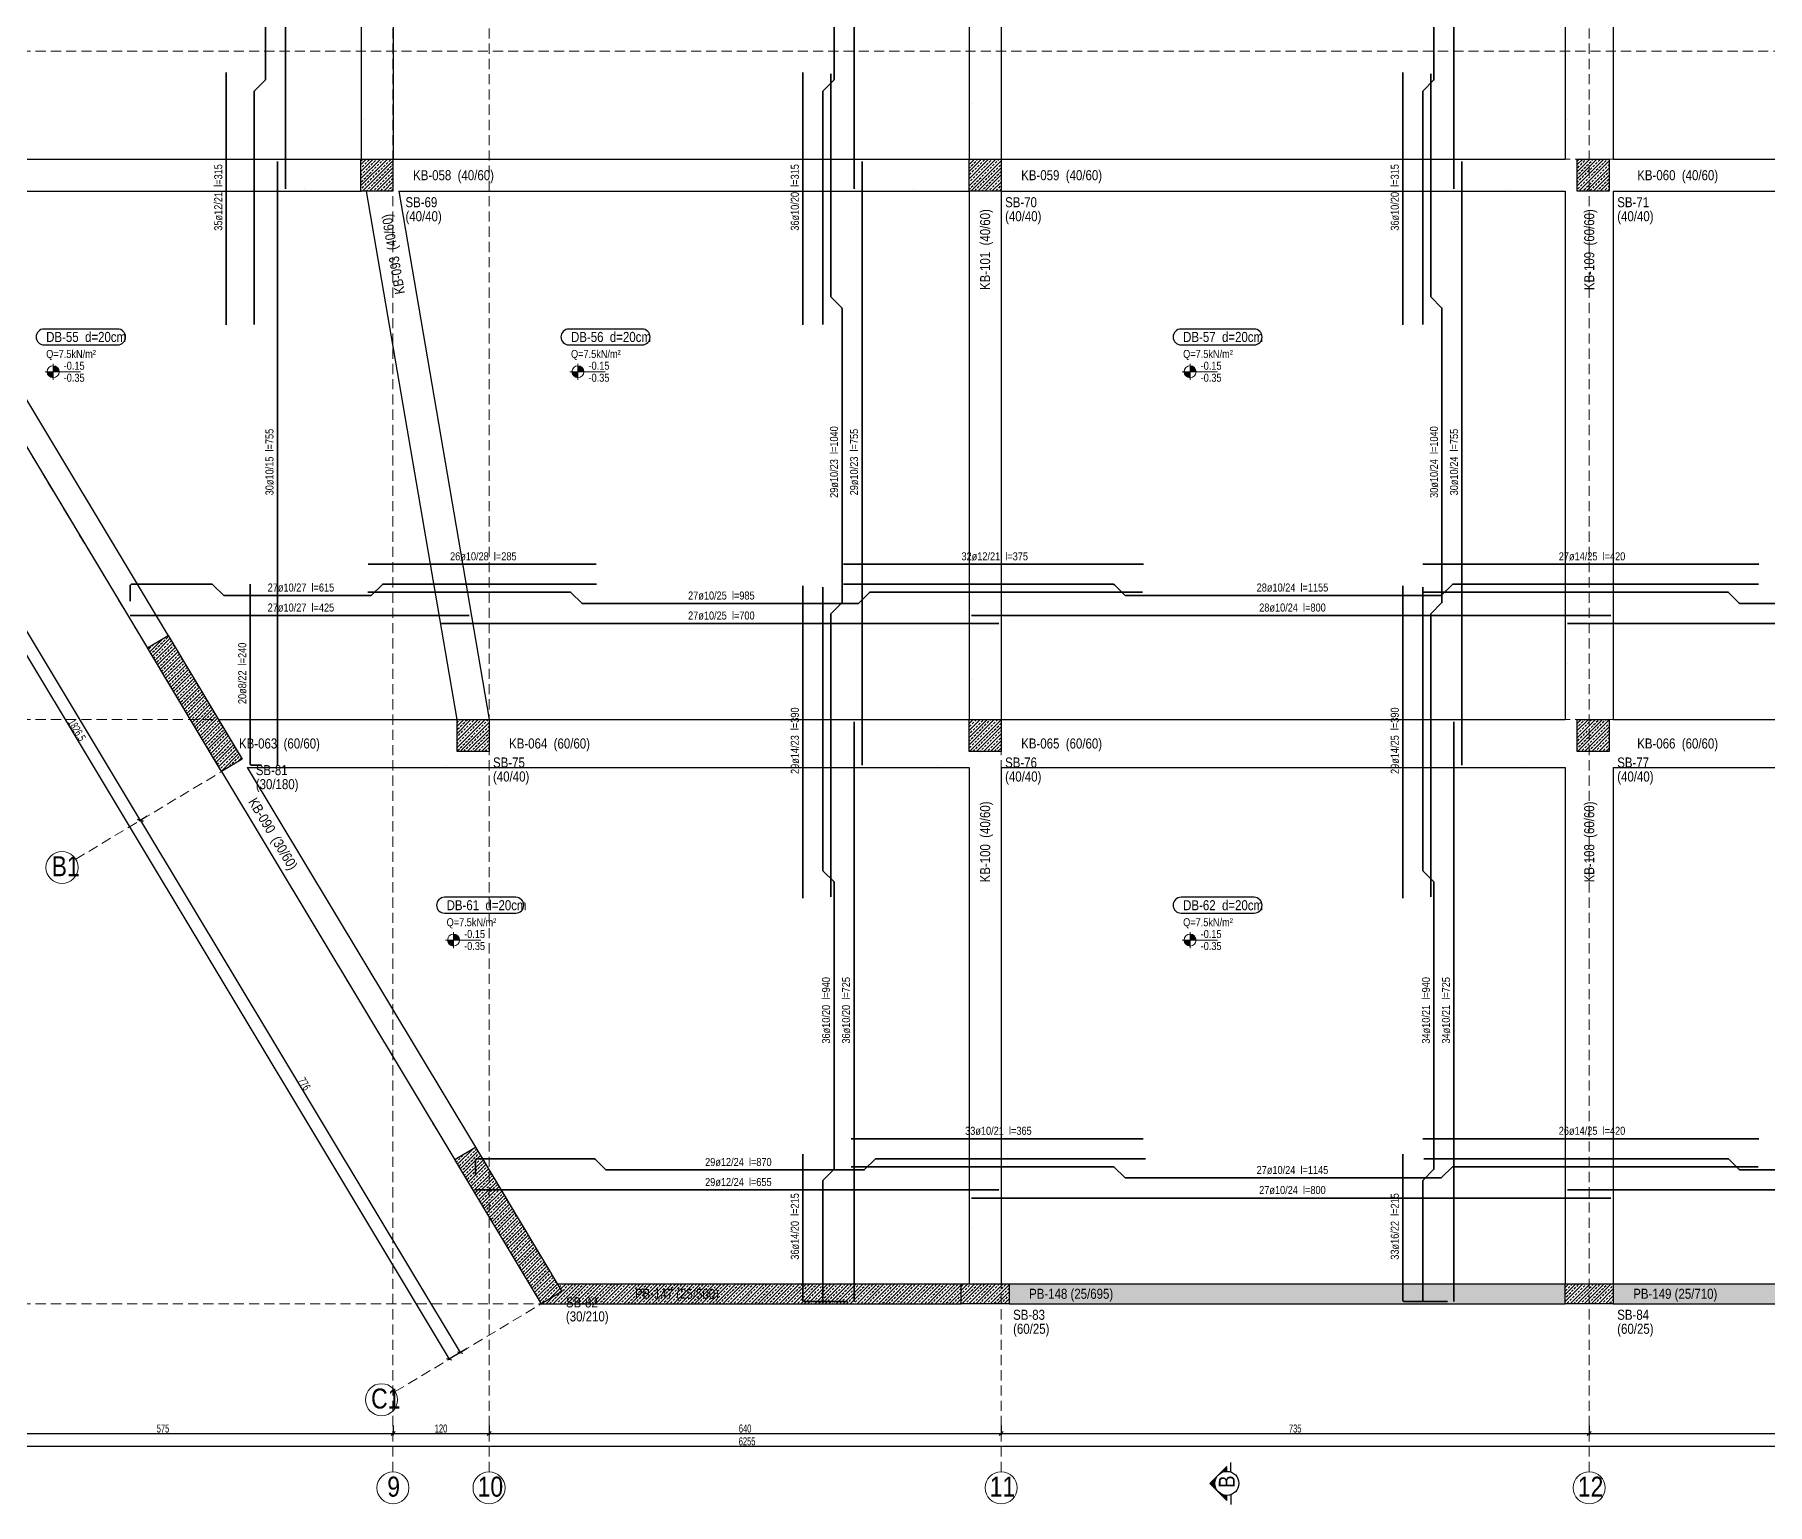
# Model space of a CAD drawing. Header units: millimetres. Extents: x 2275 to 9269, y 491 to 7321.
# Drawn here: x 4992 to 7158, y 491 to 2327 of the extents above; entities that cross this region are included whole.
import ezdxf
from ezdxf.enums import TextEntityAlignment as Align

# ---------------------------------------------------------------- set-up
doc = ezdxf.new("R2010")
doc.units = ezdxf.units.MM
doc.linetypes.add('DASHED', pattern=[19.05, 12.7, -6.35])
for name, color, linetype, lineweight in [('AKS BALONU (BEYKENT)', 7, 'Continuous', 20), ('AKS CIZGISI (BEYKENT)', 252, 'DASHED', 20), ('AKS NO (BEYKENT)', 3, 'Continuous', 20), ('AKS OLCU (BEYKENT)', 200, 'Continuous', 20), ('DONATI (BEYKENT)', 4, 'Continuous', 35), ('DONATI YAZISI (BEYKENT)', 3, 'Continuous', 20), ('DOSEME ISMI (BEYKENT)', 9, 'Continuous', 20), ('DOSEME PAFTA (BEYKENT)', 3, 'Continuous', 20), ('KESIT (BEYKENT)', 151, 'Continuous', 25), ('KESIT ISMI (BEYKENT)', 6, 'Continuous', 20), ('KIRIS (BEYKENT)', 2, 'Continuous', 30), ('KIRIS ISMI (BEYKENT)', 40, 'Continuous', 20), ('KOLON (BEYKENT)', 3, 'Continuous', 30), ('KOLON ISMI (BEYKENT)', 91, 'Continuous', 20), ('KOT CIZGI (BEYKENT)', 120, 'Continuous', 20), ('KOT YAZI (BEYKENT)', 7, 'Continuous', 20), ('LGP_SLAB', 6, 'Continuous', 30), ('PERDE (BEYKENT)', 6, 'Continuous', 30), ('PERDE ISMI (BEYKENT)', 240, 'Continuous', 20), ('TARAMA (BEYKENT)', 252, 'Continuous', 25), ('YAZI (BEYKENT)', 140, 'Continuous', 20)]:
    doc.layers.add(name, color=color, linetype=linetype, lineweight=lineweight)
doc.styles.add('DONATI YAZISI (BEYKENT)', font='')
doc.styles.add('DSMOLC-50', font='bahnschrift light condensed', dxfattribs={"width": 0.75, "height": 10})
doc.styles.add('KLNOLC-50', font='bahnschrift light condensed', dxfattribs={"width": 0.75, "height": 10})
doc.styles.add('KOT (BEYKENT)', font='')
doc.styles.add('stastyle', font='RomanSTA.ttf')
doc.styles.add('YAZI (BEYKENT)', font='')
doc.styles.get('DONATI YAZISI (BEYKENT)').set_extended_font_data('Bahnschrift Light Condensed')
doc.styles.get('KOT (BEYKENT)').set_extended_font_data('Bahnschrift Light Condensed')
doc.styles.get('YAZI (BEYKENT)').set_extended_font_data('Bahnschrift Light Condensed')
doc.dimstyles.new('DSMOLC-50', dxfattribs={"dimtxt": 10, "dimasz": 5, "dimexe": 2, "dimexo": 2, "dimgap": 1, "dimtad": 1, "dimdec": 1, "dimrnd": 0.5, "dimzin": 12, "dimdsep": 46, "dimtxsty": 'DSMOLC-50', "dimblk": 'OBLIQUE', "dimblk1": 'OBLIQUE', "dimblk2": 'OBLIQUE', "dimcen": 0, "dimclrt": 7, "dimadec": 0, "dimazin": 0, "dimtfac": 1, "dimtdec": 4, "dimtix": 1, "dimtmove": 2, "dimatfit": 3, "dimfxl": 1, "dimtzin": 0, "dimarcsym": 0})
doc.dimstyles.new('KLNOLC-50', dxfattribs={"dimtxt": 10, "dimasz": 5, "dimexe": 2, "dimexo": 2, "dimgap": 1, "dimtad": 1, "dimdec": 1, "dimrnd": 0.5, "dimzin": 12, "dimdsep": 46, "dimtxsty": 'KLNOLC-50', "dimblk": 'OBLIQUE', "dimblk1": 'OBLIQUE', "dimblk2": 'OBLIQUE', "dimcen": 0, "dimclrt": 7, "dimadec": 0, "dimazin": 0, "dimtfac": 1, "dimtdec": 4, "dimtix": 1, "dimtmove": 2, "dimatfit": 3, "dimfxl": 1, "dimtzin": 0, "dimarcsym": 0})
pattern_1 = [(45, (979.0016, 2596.1246), (-4.490128, 4.490128), []), (45, (983.492, 2596.1246), (-4.490128, 4.490128), [3.175, -1.5875])]
pattern_2 = [(45, (979.0016, 2596.1246), (-4.4194174, 4.4194174), []), (45, (983.421, 2596.1246), (-4.4194174, 4.4194174), [3.125, -1.5625])]

# ---------------------------------------------------------------- blocks, each defined once
blk = doc.blocks.new('_Oblique')
at = {"color": 0, "linetype": 'ByBlock', "lineweight": -2}
blk.add_line((-0.5, -0.5), (0.5, 0.5), dxfattribs=at)
blk = doc.blocks.new('*D152')
at = {"layer": 'AKS OLCU (BEYKENT)', "color": 0, "lineweight": -2, "transparency": 16777216}
for p, q in [((4865.3, 589.4), (4865.3, 577.4)), ((5440.3, 589.4), (5440.3, 577.4)), ((4865.3, 579.4), (5440.3, 579.4))]:
    blk.add_line(p, q, dxfattribs=at)
at = {"layer": 'DEFPOINTS', "color": 0, "transparency": 16777216}
for p in [(4865.3, 591.4), (5440.3, 591.4), (5440.3, 579.4)]:
    blk.add_point(p, dxfattribs=at)
at = {"layer": 'AKS OLCU (BEYKENT)', "color": 0, "lineweight": -2, "transparency": 16777216, "xscale": 5, "yscale": 5, "zscale": 5, "rotation": 180}
blk.add_blockref('_Oblique', (4865.3, 579.4), dxfattribs=at)
at = {"layer": 'AKS OLCU (BEYKENT)', "color": 0, "lineweight": -2, "transparency": 16777216, "xscale": 5, "yscale": 5, "zscale": 5}
blk.add_blockref('_Oblique', (5440.3, 579.4), dxfattribs=at)
at = {"layer": 'AKS OLCU (BEYKENT)', "color": 7, "transparency": 16777216, "insert": (5152.8, 585.5), "char_height": 10, "attachment_point": 5, "style": 'DSMOLC-50'}
blk.add_mtext('575', dxfattribs=at)
blk = doc.blocks.new('*D153')
at = {"layer": 'AKS OLCU (BEYKENT)', "color": 0, "lineweight": -2, "transparency": 16777216}
for p, q in [((5440.3, 589.4), (5440.3, 577.4)), ((5560.3, 589.4), (5560.3, 577.4)), ((5440.3, 579.4), (5560.3, 579.4))]:
    blk.add_line(p, q, dxfattribs=at)
at = {"layer": 'DEFPOINTS', "color": 0, "transparency": 16777216}
for p in [(5440.3, 591.4), (5560.3, 591.4), (5560.3, 579.4)]:
    blk.add_point(p, dxfattribs=at)
at = {"layer": 'AKS OLCU (BEYKENT)', "color": 0, "lineweight": -2, "transparency": 16777216, "xscale": 5, "yscale": 5, "zscale": 5, "rotation": 180}
blk.add_blockref('_Oblique', (5440.3, 579.4), dxfattribs=at)
at = {"layer": 'AKS OLCU (BEYKENT)', "color": 0, "lineweight": -2, "transparency": 16777216, "xscale": 5, "yscale": 5, "zscale": 5}
blk.add_blockref('_Oblique', (5560.3, 579.4), dxfattribs=at)
at = {"layer": 'AKS OLCU (BEYKENT)', "color": 7, "transparency": 16777216, "insert": (5500.3, 585.5), "char_height": 10, "attachment_point": 5, "style": 'DSMOLC-50'}
blk.add_mtext('120', dxfattribs=at)
blk = doc.blocks.new('*D154')
at = {"layer": 'AKS OLCU (BEYKENT)', "color": 0, "lineweight": -2, "transparency": 16777216}
for p, q in [((5560.3, 589.4), (5560.3, 577.4)), ((6200.3, 589.4), (6200.3, 577.4)), ((5560.3, 579.4), (6200.3, 579.4))]:
    blk.add_line(p, q, dxfattribs=at)
at = {"layer": 'DEFPOINTS', "color": 0, "transparency": 16777216}
for p in [(5560.3, 591.4), (6200.3, 591.4), (6200.3, 579.4)]:
    blk.add_point(p, dxfattribs=at)
at = {"layer": 'AKS OLCU (BEYKENT)', "color": 0, "lineweight": -2, "transparency": 16777216, "xscale": 5, "yscale": 5, "zscale": 5, "rotation": 180}
blk.add_blockref('_Oblique', (5560.3, 579.4), dxfattribs=at)
at = {"layer": 'AKS OLCU (BEYKENT)', "color": 0, "lineweight": -2, "transparency": 16777216, "xscale": 5, "yscale": 5, "zscale": 5}
blk.add_blockref('_Oblique', (6200.3, 579.4), dxfattribs=at)
at = {"layer": 'AKS OLCU (BEYKENT)', "color": 7, "transparency": 16777216, "insert": (5880.3, 585.5), "char_height": 10, "attachment_point": 5, "style": 'DSMOLC-50'}
blk.add_mtext('640', dxfattribs=at)
blk = doc.blocks.new('*D155')
at = {"layer": 'AKS OLCU (BEYKENT)', "color": 0, "lineweight": -2, "transparency": 16777216}
for p, q in [((6200.3, 589.4), (6200.3, 577.4)), ((6935.3, 589.4), (6935.3, 577.4)), ((6200.3, 579.4), (6935.3, 579.4))]:
    blk.add_line(p, q, dxfattribs=at)
at = {"layer": 'DEFPOINTS', "color": 0, "transparency": 16777216}
for p in [(6200.3, 591.4), (6935.3, 591.4), (6935.3, 579.4)]:
    blk.add_point(p, dxfattribs=at)
at = {"layer": 'AKS OLCU (BEYKENT)', "color": 0, "lineweight": -2, "transparency": 16777216, "xscale": 5, "yscale": 5, "zscale": 5, "rotation": 180}
blk.add_blockref('_Oblique', (6200.3, 579.4), dxfattribs=at)
at = {"layer": 'AKS OLCU (BEYKENT)', "color": 0, "lineweight": -2, "transparency": 16777216, "xscale": 5, "yscale": 5, "zscale": 5}
blk.add_blockref('_Oblique', (6935.3, 579.4), dxfattribs=at)
at = {"layer": 'AKS OLCU (BEYKENT)', "color": 7, "transparency": 16777216, "insert": (6567.8, 585.5), "char_height": 10, "attachment_point": 5, "style": 'DSMOLC-50'}
blk.add_mtext('735', dxfattribs=at)
blk = doc.blocks.new('*D156')
at = {"layer": 'AKS OLCU (BEYKENT)', "color": 0, "lineweight": -2, "transparency": 16777216}
for p, q in [((6935.3, 589.4), (6935.3, 577.4)), ((7725.3, 589.4), (7725.3, 577.4)), ((6935.3, 579.4), (7725.3, 579.4))]:
    blk.add_line(p, q, dxfattribs=at)
at = {"layer": 'DEFPOINTS', "color": 0, "transparency": 16777216}
for p in [(6935.3, 591.4), (7725.3, 591.4), (7725.3, 579.4)]:
    blk.add_point(p, dxfattribs=at)
at = {"layer": 'AKS OLCU (BEYKENT)', "color": 0, "lineweight": -2, "transparency": 16777216, "xscale": 5, "yscale": 5, "zscale": 5, "rotation": 180}
blk.add_blockref('_Oblique', (6935.3, 579.4), dxfattribs=at)
at = {"layer": 'AKS OLCU (BEYKENT)', "color": 0, "lineweight": -2, "transparency": 16777216, "xscale": 5, "yscale": 5, "zscale": 5}
blk.add_blockref('_Oblique', (7725.3, 579.4), dxfattribs=at)
at = {"layer": 'AKS OLCU (BEYKENT)', "color": 7, "transparency": 16777216, "insert": (7330.3, 585.5), "char_height": 10, "attachment_point": 5, "style": 'DSMOLC-50'}
blk.add_mtext('790', dxfattribs=at)
blk = doc.blocks.new('*D161')
at = {"layer": 'AKS OLCU (BEYKENT)', "color": 0, "lineweight": -2, "transparency": 16777216}
for p, q in [((2755.3, 589.4), (2755.3, 561.4)), ((9010.3, 589.4), (9010.3, 561.4)), ((2755.3, 563.4), (9010.3, 563.4))]:
    blk.add_line(p, q, dxfattribs=at)
at = {"layer": 'DEFPOINTS', "color": 0, "transparency": 16777216}
for p in [(2755.3, 591.4), (9010.3, 591.4), (9010.3, 563.4)]:
    blk.add_point(p, dxfattribs=at)
at = {"layer": 'AKS OLCU (BEYKENT)', "color": 0, "lineweight": -2, "transparency": 16777216, "xscale": 5, "yscale": 5, "zscale": 5, "rotation": 180}
blk.add_blockref('_Oblique', (2755.3, 563.4), dxfattribs=at)
at = {"layer": 'AKS OLCU (BEYKENT)', "color": 0, "lineweight": -2, "transparency": 16777216, "xscale": 5, "yscale": 5, "zscale": 5}
blk.add_blockref('_Oblique', (9010.3, 563.4), dxfattribs=at)
at = {"layer": 'AKS OLCU (BEYKENT)', "color": 7, "transparency": 16777216, "insert": (5882.8, 569.5), "char_height": 10, "attachment_point": 5, "style": 'DSMOLC-50'}
blk.add_mtext('6255', dxfattribs=at)
blk = doc.blocks.new('*D188')
at = {"layer": 'AKS OLCU (BEYKENT)', "color": 0, "lineweight": -2, "transparency": 16777216}
for p, q in [((5133.2, 1350.6), (5122.9, 1344.4)), ((5124.6, 1345.4), (5524.2, 680.5)), ((5532.8, 685.6), (5522.5, 679.4))]:
    blk.add_line(p, q, dxfattribs=at)
at = {"layer": 'DEFPOINTS', "color": 0, "transparency": 16777216}
for p in [(5134.9, 1351.6), (5524.2, 680.5), (5534.5, 686.6, 0)]:
    blk.add_point(p, dxfattribs=at)
at = {"layer": 'AKS OLCU (BEYKENT)', "color": 0, "lineweight": -2, "transparency": 16777216, "xscale": 5, "yscale": 5, "zscale": 5}
for p, rotation in [((5124.6, 1345.4), 121.0051414546269), ((5524.2, 680.5), 301.005141454627)]:
    blk.add_blockref('_Oblique', p, dxfattribs=dict(at, rotation=rotation))
at = {"layer": 'AKS OLCU (BEYKENT)', "color": 7, "transparency": 16777216, "insert": (5329.6, 1016.1), "char_height": 10, "attachment_point": 5, "rotation": 301.0051, "style": 'KLNOLC-50'}
blk.add_mtext('776', dxfattribs=at)
blk = doc.blocks.new('*D189')
at = {"layer": 'AKS OLCU (BEYKENT)', "color": 0, "lineweight": -2, "transparency": 16777216}
for p, q in [((4591.9, 2251.1), (4567.9, 2236.7)), ((4569.7, 2237.8), (5510.5, 672.2)), ((5532.8, 685.6), (5508.8, 671.2))]:
    blk.add_line(p, q, dxfattribs=at)
at = {"layer": 'DEFPOINTS', "color": 0, "transparency": 16777216}
for p in [(4593.7, 2252.2, 0), (5510.5, 672.2), (5534.5, 686.6, 0)]:
    blk.add_point(p, dxfattribs=at)
at = {"layer": 'AKS OLCU (BEYKENT)', "color": 0, "lineweight": -2, "transparency": 16777216, "xscale": 5, "yscale": 5, "zscale": 5}
for p, rotation in [((4569.7, 2237.8), 121.0051414546269), ((5510.5, 672.2), 301.005141454627)]:
    blk.add_blockref('_Oblique', p, dxfattribs=dict(at, rotation=rotation))
at = {"layer": 'AKS OLCU (BEYKENT)', "color": 7, "transparency": 16777216, "insert": (5045.3, 1458.1), "char_height": 10, "attachment_point": 5, "rotation": 301.0051, "style": 'KLNOLC-50'}
blk.add_mtext('1826.5', dxfattribs=at)
blk = doc.blocks.new('*D190')
at = {"layer": 'AKS OLCU (BEYKENT)', "color": 0, "lineweight": -2, "transparency": 16777216}
for p, q in [((4673.2, 2115.7), (4663, 2109.6)), ((5124.6, 1345.4), (4664.7, 2110.6)), ((5133.2, 1350.6), (5122.9, 1344.4))]:
    blk.add_line(p, q, dxfattribs=at)
at = {"layer": 'DEFPOINTS', "color": 0, "transparency": 16777216}
for p in [(4664.7, 2110.6), (4674.9, 2116.7, 0), (5134.9, 1351.6)]:
    blk.add_point(p, dxfattribs=at)
at = {"layer": 'AKS OLCU (BEYKENT)', "color": 0, "lineweight": -2, "transparency": 16777216, "xscale": 5, "yscale": 5, "zscale": 5}
for p, rotation in [((4664.7, 2110.6), 121.0051414546269), ((5124.6, 1345.4), 301.005141454627)]:
    blk.add_blockref('_Oblique', p, dxfattribs=dict(at, rotation=rotation))
at = {"layer": 'AKS OLCU (BEYKENT)', "color": 7, "lineweight": -3, "transparency": 16777216, "insert": (4899.9, 1731.2), "char_height": 10, "attachment_point": 5, "rotation": 301.0051, "style": 'KLNOLC-50'}
blk.add_mtext('892.5', dxfattribs=at)

msp = doc.modelspace()

# ---------------------------------------------------------------- hatches: boundary and pattern name
at = {"layer": 'KESIT (BEYKENT)', "lineweight": -3}
h = msp.add_hatch(color=256, dxfattribs=at)
h.dxf.hatch_style = 1
h.paths.add_polyline_path([(6471.85, 527.65), (6461.24, 517.05), (6471.85, 506.44, -0.1989124), (6467.45, 517.05, -0.1989124)])
h = msp.add_hatch(color=256, dxfattribs=at)
h.dxf.hatch_style = 1
h.paths.add_polyline_path([(6482.45, 538.26), (6471.85, 527.65, -0.1989124), (6482.45, 532.05)])
h = msp.add_hatch(color=256, dxfattribs=at)
h.dxf.hatch_style = 1
h.paths.add_polyline_path([(6482.45, 502.05, -0.1989124), (6471.85, 506.44), (6482.45, 495.83)])
at = {"layer": 'KOT CIZGI (BEYKENT)'}
h = msp.add_hatch(color=256, dxfattribs=at)
h.dxf.hatch_style = 1
h.paths.add_polyline_path([(5015.54, 1905.87), (5008.04, 1905.87, 0.4142136), (5015.54, 1898.37)])
h = msp.add_hatch(color=256, dxfattribs=at)
h.dxf.hatch_style = 1
h.paths.add_polyline_path([(5015.54, 1913.37), (5015.54, 1905.87), (5023.04, 1905.87, 0.4142136)])
h = msp.add_hatch(color=256, dxfattribs=at)
h.dxf.hatch_style = 1
h.paths.add_polyline_path([(5671.46, 1905.87), (5663.96, 1905.87, 0.4142136), (5671.46, 1898.37)])
h = msp.add_hatch(color=256, dxfattribs=at)
h.dxf.hatch_style = 1
h.paths.add_polyline_path([(5671.46, 1913.37), (5671.46, 1905.87), (5678.96, 1905.87, 0.4142136)])
h = msp.add_hatch(color=256, dxfattribs=at)
h.dxf.hatch_style = 1
h.paths.add_polyline_path([(6436.46, 1905.87), (6428.96, 1905.87, 0.4142136), (6436.46, 1898.37)])
h = msp.add_hatch(color=256, dxfattribs=at)
h.dxf.hatch_style = 1
h.paths.add_polyline_path([(6436.46, 1913.37), (6436.46, 1905.87), (6443.96, 1905.87, 0.4142136)])
h = msp.add_hatch(color=256, dxfattribs=at)
h.dxf.hatch_style = 1
h.paths.add_polyline_path([(5515.97, 1195.87), (5508.47, 1195.87, 0.4142136), (5515.97, 1188.37)])
h = msp.add_hatch(color=256, dxfattribs=at)
h.dxf.hatch_style = 1
h.paths.add_polyline_path([(5515.97, 1203.37), (5515.97, 1195.87), (5523.47, 1195.87, 0.4142136)])
h = msp.add_hatch(color=256, dxfattribs=at)
h.dxf.hatch_style = 1
h.paths.add_polyline_path([(6436.46, 1195.87), (6428.96, 1195.87, 0.4142136), (6436.46, 1188.37)])
h = msp.add_hatch(color=256, dxfattribs=at)
h.dxf.hatch_style = 1
h.paths.add_polyline_path([(6436.46, 1203.37), (6436.46, 1195.87), (6443.96, 1195.87, 0.4142136)])
at = {"layer": 'TARAMA (BEYKENT)'}
h = msp.add_hatch(dxfattribs=at)
h.set_pattern_fill('ANSI33', color=256, style=0, pattern_type=0)
h.set_pattern_definition(pattern_2)
h.paths.add_polyline_path([(5400.26, 2171.42), (5440.26, 2171.42), (5440.26, 2131.42), (5400.26, 2131.42)], flags=0)
h = msp.add_hatch(dxfattribs=at)
h.set_pattern_fill('ANSI33', color=256, style=0, pattern_type=0)
h.set_pattern_definition(pattern_2)
h.paths.add_polyline_path([(6160.26, 2171.42), (6200.26, 2171.42), (6200.26, 2131.42), (6160.26, 2131.42)], flags=0)
h = msp.add_hatch(dxfattribs=at)
h.set_pattern_fill('ANSI33', color=256, style=0, pattern_type=0)
h.set_pattern_definition(pattern_2)
h.paths.add_polyline_path([(6920.26, 2171.42), (6960.26, 2171.42), (6960.26, 2131.42), (6920.26, 2131.42)], flags=0)
h = msp.add_hatch(dxfattribs=at)
h.set_pattern_fill('ANSI33', color=256, style=0, pattern_type=0)
h.set_pattern_definition(pattern_2)
h.paths.add_polyline_path([(5133.41, 1560.72), (5159.12, 1576.17), (5251.8, 1421.86), (5226.09, 1406.41)], flags=0)
h = msp.add_hatch(dxfattribs=at)
h.set_pattern_fill('ANSI33', color=256, style=0, pattern_type=0)
h.set_pattern_definition(pattern_2)
h.paths.add_polyline_path([(5520.26, 1471.42), (5560.26, 1471.42), (5560.26, 1431.42), (5520.26, 1431.42)], flags=0)
h = msp.add_hatch(dxfattribs=at)
h.set_pattern_fill('ANSI33', color=256, style=0, pattern_type=0)
h.set_pattern_definition(pattern_2)
h.paths.add_polyline_path([(6160.26, 1471.42), (6200.26, 1471.42), (6200.26, 1431.42), (6160.26, 1431.42)], flags=0)
h = msp.add_hatch(dxfattribs=at)
h.set_pattern_fill('ANSI33', color=256, style=0, pattern_type=0)
h.set_pattern_definition(pattern_2)
h.paths.add_polyline_path([(6920.29, 1471.42), (6960.29, 1471.42), (6960.29, 1431.42), (6920.29, 1431.42)], flags=0)
h = msp.add_hatch(dxfattribs=at)
h.set_pattern_fill('ANSI33', color=256, style=0, pattern_type=0)
h.set_pattern_definition(pattern_2)
h.paths.add_polyline_path([(5517.55, 921.46), (5543.27, 936.91), (5651.39, 756.89), (5625.68, 741.44)], flags=0)
h = msp.add_hatch(dxfattribs=at)
h.set_pattern_fill('ANSI33', color=256, style=0, pattern_type=0)
h.set_pattern_definition([(45, (919.002, 2596.1246), (-4.4194174, 4.4194174), []), (45, (923.421, 2596.1246), (-4.4194174, 4.4194174), [3.125, -1.5625])])
h.paths.add_polyline_path([(5645.67, 766.42), (6150.26, 766.42), (6150.26, 741.42), (5625.68, 741.44), (5651.39, 756.89)])
h = msp.add_hatch(dxfattribs=at)
h.set_pattern_fill('ANSI33', color=256, style=0, pattern_type=0)
h.set_pattern_definition(pattern_2)
h.paths.add_polyline_path([(6150.26, 766.42), (6210.26, 766.42), (6210.26, 741.42), (6150.26, 741.42)], flags=0)
at = {"layer": 'TARAMA (BEYKENT)', "lineweight": -3}
h = msp.add_hatch(dxfattribs=at)
h.set_pattern_fill('ANSI33', color=256)
h.set_pattern_definition(pattern_1)
h.paths.add_polyline_path([(6905.26, 766.42), (6210.26, 766.42), (6210.26, 741.42), (6905.26, 741.42)])
at = {"layer": 'TARAMA (BEYKENT)'}
h = msp.add_hatch(dxfattribs=at)
h.set_pattern_fill('ANSI33', color=256, style=0, pattern_type=0)
h.set_pattern_definition(pattern_2)
h.paths.add_polyline_path([(6905.26, 766.42), (6965.26, 766.42), (6965.26, 741.42), (6905.26, 741.42)], flags=0)
at = {"layer": 'TARAMA (BEYKENT)', "lineweight": -3}
h = msp.add_hatch(dxfattribs=at)
h.set_pattern_fill('ANSI33', color=256)
h.set_pattern_definition(pattern_1)
h.paths.add_polyline_path([(7675.26, 766.42), (6965.26, 766.42), (6965.26, 741.42), (7675.26, 741.42)])

# ---------------------------------------------------------------- linework, layer by layer
at = {"layer": 'AKS BALONU (BEYKENT)'}
for centre in [(5026.61, 1286.53, 0), (5425.85, 621.54, 0), (5440.26, 511.42), (5560.26, 511.42), (6200.26, 511.42), (6935.26, 511.42)]:
    msp.add_circle(centre, 20, dxfattribs=at)
at = {"layer": 'AKS CIZGISI (BEYKENT)'}
for p, q in [((5440.26, 531.42), (5440.26, 7086.42)), ((5560.26, 531.42), (5560.26, 7086.42)), ((6200.26, 531.42), (6200.26, 7086.42)), ((6935.26, 531.42), (6935.26, 7086.42)), ((2555.26, 2306.42), (9225.26, 2306.42)), ((2555.26, 2171.42), (9225.26, 2171.42)), ((2555.26, 1471.42), (9225.26, 1471.42)), ((5043.75, 1296.83, 0), (5226.34, 1406.57, 0)), ((2555.26, 741.42), (9225.26, 741.42)), ((5443.09, 631.69, 0), (5625.94, 741.58, 0))]:
    msp.add_line(p, q, dxfattribs=at)
at = {"layer": 'AKS CIZGISI (BEYKENT)', "flags": 128}
msp.add_lwpolyline([(4685.15, 2306.42), (5625.69, 741.42)], dxfattribs=at)
at = {"layer": 'DONATI (BEYKENT)'}
for points in [[(5266.88, 1964.72), (5266.88, 2255.8, -0.1989124), (5267.32, 2256.86), (5280.44, 2269.98, 0.1989124), (5280.88, 2271.04), (5280.88, 2496.8, 0.1989124), (5280.44, 2497.86), (5267.32, 2510.98, -0.1989124), (5266.88, 2512.04), (5266.88, 2733.12)], [(5977.44, 1964.72), (5977.44, 2255.8, -0.1989124), (5977.88, 2256.86), (5991, 2269.98, 0.1989124), (5991.44, 2271.04), (5991.44, 2496.8, 0.1989124), (5991, 2497.86), (5977.88, 2510.98, -0.1989124), (5977.44, 2512.04), (5977.44, 2733.12)], [(6727.22, 1964.72), (6727.22, 2255.8, -0.1989124), (6727.66, 2256.86), (6740.78, 2269.98, 0.1989124), (6741.22, 2271.04), (6741.22, 2496.8, 0.1989124), (6740.78, 2497.86), (6727.66, 2510.98, -0.1989124), (6727.22, 2512.04), (6727.22, 2733.12)], [(5987.44, 1249.72), (5987.44, 1602.8, -0.1989124), (5987.88, 1603.86), (6001, 1616.98, 0.1989124), (6001.44, 1618.04), (6001.44, 1984.8, 0.1989124), (6001, 1985.86), (5987.88, 1998.98, -0.1989124), (5987.44, 2000.04), (5987.44, 2278.12)], [(6737.22, 1249.72), (6737.22, 1602.8, -0.1989124), (6737.66, 1603.86), (6750.78, 1616.98, 0.1989124), (6751.22, 1618.04), (6751.22, 1984.8, 0.1989124), (6750.78, 1985.86), (6737.66, 1998.98, -0.1989124), (6737.22, 2000.04), (6737.22, 2278.12)], [(5111.99, 1619.28), (5111.99, 1638.77, -0.4142136), (5113.49, 1640.27), (5214.12, 1640.27, -0.1989124), (5215.18, 1639.83), (5228.3, 1626.71, 0.1989124), (5229.36, 1626.27), (5412.35, 1626.27, 0.1989124), (5413.41, 1626.71), (5426.53, 1639.83, -0.1989124), (5427.59, 1640.27), (5694.4, 1640.27)], [(5275.88, 1414.42), (5263.38, 1414.42, -0.4142136), (5261.88, 1415.92), (5261.88, 1640.42)], [(5408.73, 1630.27), (5662.08, 1630.27, -0.1989124), (5663.14, 1629.83), (5676.26, 1616.71, 0.1989124), (5677.32, 1616.27), (6021.31, 1616.27, 0.1989124), (6022.37, 1616.71), (6035.5, 1629.83, -0.1989124), (6036.56, 1630.27), (6377.13, 1630.27)], [(6008.44, 744.42), (5978.94, 744.42, -0.4142136), (5977.44, 745.92), (5977.44, 894.8, -0.1989124), (5977.88, 895.86), (5991, 908.98, 0.1989124), (5991.44, 910.04), (5991.44, 1267.8, 0.1989124), (5991, 1268.86), (5977.88, 1281.98, -0.1989124), (5977.44, 1283.04), (5977.44, 1636.82)], [(6003.36, 1640.27), (6340.71, 1640.27, -0.1989124), (6341.77, 1639.83), (6354.89, 1626.71, 0.1989124), (6355.95, 1626.27), (6749.66, 1626.27, 0.1989124), (6750.72, 1626.71), (6763.84, 1639.83, -0.1989124), (6764.9, 1640.27), (7146.76, 1640.27)], [(6758.22, 744.42), (6728.72, 744.42, -0.4142136), (6727.22, 745.92), (6727.22, 894.8, -0.1989124), (6727.66, 895.86), (6740.78, 908.98, 0.1989124), (6741.22, 910.04), (6741.22, 1267.8, 0.1989124), (6740.78, 1268.86), (6727.66, 1281.98, -0.1989124), (6727.22, 1283.04), (6727.22, 1636.82)], [(6728.62, 1630.27), (7108.66, 1630.27, -0.1989124), (7109.72, 1629.83), (7122.84, 1616.71, 0.1989124), (7123.9, 1616.27), (7526.71, 1616.27, 0.1989124), (7527.77, 1616.71), (7540.89, 1629.83, -0.1989124), (7541.95, 1630.27), (7847.01, 1630.27)], [(5543.31, 901.56), (5543.31, 921.06, -0.4142136), (5544.81, 922.56), (5691.68, 922.56, -0.1989124), (5692.74, 922.12), (5705.86, 909, 0.1989124), (5706.92, 908.56), (6028.65, 908.56, 0.1989124), (6029.71, 909), (6042.83, 922.12, -0.1989124), (6043.89, 922.56), (6380.71, 922.56)], [(5983.44, 744.42), (5953.94, 744.42, -0.4142136), (5952.44, 745.92), (5952.44, 928.42)], [(6012.95, 912.56), (6340.64, 912.56, -0.1989124), (6341.7, 912.12), (6354.83, 899, 0.1989124), (6355.89, 898.56), (6749.64, 898.56, 0.1989124), (6750.7, 899), (6763.83, 912.12, -0.1989124), (6764.89, 912.56), (7146.34, 912.56)], [(6733.22, 744.42), (6703.72, 744.42, -0.4142136), (6702.22, 745.92), (6702.22, 928.42)], [(6728.56, 922.56), (7108.64, 922.56, -0.1989124), (7109.7, 922.12), (7122.82, 909, 0.1989124), (7123.89, 908.56), (7526.64, 908.56, 0.1989124), (7527.7, 909), (7540.83, 922.12, -0.1989124), (7541.89, 922.56), (7846.97, 922.56)]]:
    msp.add_lwpolyline(points, format="xyb", dxfattribs=at)
for points in [[(5305.88, 2134.42), (5305.88, 2633.42)], [(6016.44, 2134.42), (6016.44, 2633.42)], [(6766.22, 2134.42), (6766.22, 2633.42)], [(5231.88, 1964.55), (5231.88, 2279.55)], [(5952.44, 1964.55), (5952.44, 2279.55)], [(6702.22, 1964.55), (6702.22, 2279.55)], [(5295.88, 1414.42), (5295.88, 2168.42)], [(6026.44, 1414.42), (6026.44, 2168.42)], [(6776.22, 1414.42), (6776.22, 2168.42)], [(5409.04, 1665.27), (5694.05, 1665.27)], [(6003.2, 1665.27), (6378.2, 1665.27)], [(6727.16, 1665.27), (7147.16, 1665.27)], [(5952.44, 1248.3), (5952.44, 1638.3)], [(6702.22, 1248.3), (6702.22, 1638.3)], [(5111.99, 1601.27), (5535.29, 1601.27)], [(5500.71, 1591.27), (6197.34, 1591.27)], [(6163.35, 1601.27), (6962.26, 1601.27)], [(6908.26, 1591.27), (7722.34, 1591.27)], [(6016.44, 744.42), (6016.44, 1468.42)], [(6766.22, 744.42), (6766.22, 1468.42)], [(6012.77, 947.56), (6377.77, 947.56)], [(6727.14, 947.56), (7147.14, 947.56)], [(5543.31, 883.56), (6197.26, 883.56)], [(6163.26, 873.56), (6962.26, 873.56)], [(6908.26, 883.56), (7722.26, 883.56)]]:
    msp.add_lwpolyline(points, dxfattribs=at)
at = {"layer": 'DOSEME PAFTA (BEYKENT)', "lineweight": -3}
for points in [[(5004.21, 1939.43), (5096.14, 1939.43, 1), (5096.14, 1959.22), (5004.21, 1959.22, 1)], [(5660.12, 1939.43), (5751.68, 1939.43, 1), (5751.68, 1959.22), (5660.12, 1959.22, 1)], [(6425.12, 1939.43), (6516.59, 1939.43, 1), (6516.59, 1959.22), (6425.12, 1959.22, 1)], [(5504.63, 1229.43), (5593.74, 1229.43, 1), (5593.74, 1249.22), (5504.63, 1249.22, 1)], [(6425.12, 1229.43), (6516.55, 1229.43, 1), (6516.55, 1249.22), (6425.12, 1249.22, 1)]]:
    msp.add_lwpolyline(points, format="xyb", close=True, dxfattribs=at)
at = {"layer": 'KESIT (BEYKENT)', "lineweight": -3, "flags": 128}
for points in [[(6487.45, 531.19), (6487.45, 543.26)], [(6482.45, 532.05), (6482.45, 538.26), (6461.24, 517.05), (6482.45, 495.83), (6482.45, 502.05)], [(6487.45, 502.9), (6487.45, 490.83)]]:
    msp.add_lwpolyline(points, dxfattribs=at)
at = {"layer": 'KESIT (BEYKENT)', "lineweight": -3}
msp.add_circle((6482.45, 517.05), 15, dxfattribs=at)
at = {"layer": 'KIRIS (BEYKENT)'}
for p, q in [((5400.26, 2596.42), (5400.36, 2171.52)), ((5440.26, 2596.42), (5440.36, 2171.52)), ((6160.26, 2596.42), (6160.36, 2171.52)), ((6200.26, 2596.42), (6200.36, 2171.52)), ((6905.26, 2596.42), (6905.26, 2171.42)), ((6965.26, 2596.42), (6965.26, 2171.42)), ((4801.27, 2171.42), (5400.36, 2171.42)), ((5440.36, 2171.42), (6160.36, 2171.42)), ((6200.36, 2171.42), (6905.26, 2171.42)), ((6965.26, 2171.42), (7685.36, 2171.42)), ((4825.29, 2131.42), (5400.36, 2131.42)), ((5406.81, 2131.52), (5519.95, 1471.52)), ((5447.41, 2131.42), (6160.26, 2131.42)), ((5447.41, 2131.42), (5560.53, 1471.52)), ((6160.26, 2131.42), (6160.36, 1471.52)), ((6200.26, 2131.42), (6200.36, 1471.52)), ((6200.36, 2131.42), (6905.26, 2131.42)), ((6905.26, 2131.42), (6905.26, 1471.42)), ((6965.26, 2131.42), (7685.26, 2131.42)), ((6965.26, 2131.42), (6965.26, 1471.42)), ((4807.54, 2102.93), (5133.42, 1560.61)), ((4833.26, 2118.38), (5159.15, 1576.06)), ((5221.92, 1471.42), (5520.36, 1471.42)), ((5560.36, 1471.42), (6160.36, 1471.42)), ((6200.36, 1471.42), (6905.26, 1471.42)), ((6965.26, 1471.42), (7685.36, 1471.42)), ((5258.08, 1411.42), (5543.23, 936.89)), ((5258.08, 1411.42), (6160.26, 1411.42)), ((6160.26, 1411.42), (6160.26, 766.32)), ((6200.26, 1411.42), (6905.26, 1411.42)), ((6200.26, 1411.42), (6200.26, 766.32)), ((6905.26, 1411.42), (6905.26, 766.42)), ((6965.26, 1411.42), (7685.26, 1411.42)), ((6965.26, 1411.42), (6965.26, 766.42)), ((5226.13, 1406.33), (5517.51, 921.44))]:
    msp.add_line(p, q, dxfattribs=at)
at = {"layer": 'KOLON (BEYKENT)'}
for points in [[(5400.26, 2171.42), (5440.26, 2171.42), (5440.26, 2131.42), (5400.26, 2131.42)], [(6160.26, 2171.42), (6200.26, 2171.42), (6200.26, 2131.42), (6160.26, 2131.42)], [(6920.26, 2171.42), (6960.26, 2171.42), (6960.26, 2131.42), (6920.26, 2131.42)], [(5133.41, 1560.72), (5159.12, 1576.17), (5251.8, 1421.86), (5226.09, 1406.41)], [(5520.26, 1471.42), (5560.26, 1471.42), (5560.26, 1431.42), (5520.26, 1431.42)], [(6160.26, 1471.42), (6200.26, 1471.42), (6200.26, 1431.42), (6160.26, 1431.42)], [(6920.29, 1471.42), (6960.29, 1471.42), (6960.29, 1431.42), (6920.29, 1431.42)], [(5517.55, 921.46), (5543.27, 936.91), (5651.39, 756.89), (5625.68, 741.44)], [(6150.26, 766.42), (6210.26, 766.42), (6210.26, 741.42), (6150.26, 741.42)], [(6905.26, 766.42), (6965.26, 766.42), (6965.26, 741.42), (6905.26, 741.42)]]:
    msp.add_lwpolyline(points, close=True, dxfattribs=at)
at = {"layer": 'KOT CIZGI (BEYKENT)'}
for p, q in [((5005.54, 1905.87), (5049.57, 1905.87)), ((5015.54, 1915.87), (5015.54, 1895.87)), ((5661.46, 1905.87), (5705.49, 1905.87)), ((5671.46, 1915.87), (5671.46, 1895.87)), ((6426.46, 1905.87), (6470.49, 1905.87)), ((6436.46, 1915.87), (6436.46, 1895.87)), ((5505.97, 1195.87), (5549.99, 1195.87)), ((5515.97, 1205.87), (5515.97, 1185.87)), ((6426.46, 1195.87), (6470.49, 1195.87)), ((6436.46, 1205.87), (6436.46, 1185.87))]:
    msp.add_line(p, q, dxfattribs=at)
for centre in [(5015.54, 1905.87), (5671.46, 1905.87), (6436.46, 1905.87), (5515.97, 1195.87), (6436.46, 1195.87)]:
    msp.add_circle(centre, 7.5, dxfattribs=at)
at = {"layer": 'PERDE (BEYKENT)'}
for p, q in [((5645.55, 766.42), (6150.26, 766.42)), ((6210.26, 766.42), (6905.26, 766.42)), ((6965.26, 766.42), (7675.26, 766.42)), ((5625.65, 741.42), (6150.26, 741.42)), ((6210.26, 741.42), (6905.26, 741.42)), ((6965.26, 741.42), (7675.26, 741.42))]:
    msp.add_line(p, q, dxfattribs=at)

# ---------------------------------------------------------------- texts
at = {"layer": 'AKS NO (BEYKENT)', "style": 'YAZI (BEYKENT)'}
for s, p in [('B1', (5013.69, 1275.53, 0)), ('C1', (5412.93, 610.54, 0)), ('9', (5433.14, 500.42)), ('10', (5546.04, 500.42)), ('11', (6186.03, 500.42)), ('12', (6921.03, 500.42))]:
    msp.add_text(s, height=25, dxfattribs=at).set_placement(p)
at = {"layer": 'DONATI YAZISI (BEYKENT)', "style": 'DONATI YAZISI (BEYKENT)'}
for s, p in [(' 35ø12/21  l=315', (5221.88, 2122.05)), (' 36ø10/20  l=315', (5942.44, 2122.05)), (' 36ø10/20  l=315', (6692.22, 2122.05)), (' 30ø10/15  l=755', (5285.88, 1791.42)), (' 29ø10/23  l=1040', (5991.44, 1791.42)), (' 29ø10/23  l=755', (6016.44, 1791.42)), (' 30ø10/24  l=1040', (6741.22, 1791.42)), (' 30ø10/24  l=755', (6766.22, 1791.42)), (' 20ø8/22  l=240', (5251.88, 1527.42)), (' 29ø14/23  l=390', (5942.44, 1443.3)), (' 29ø14/25  l=390', (6692.22, 1443.3)), (' 36ø10/20  l=940', (5981.44, 1106.42)), (' 36ø10/20  l=725', (6006.44, 1106.42)), (' 34ø10/21  l=940', (6731.22, 1106.42)), (' 34ø10/21  l=725', (6756.22, 1106.42)), (' 36ø14/20  l=215', (5942.44, 836.42)), (' 33ø16/22  l=215', (6692.22, 836.42))]:
    msp.add_text(s, height=10, rotation=90, dxfattribs=at).set_placement(p, align=Align.MIDDLE_CENTER)
for s, p in [(' 26ø10/28  l=285', (5551.54, 1675.27)), (' 32ø12/21  l=375', (6190.7, 1675.27)), (' 27ø14/25  l=420', (6937.16, 1675.27)), (' 27ø10/27  l=615', (5323.64, 1636.27)), (' 27ø10/25  l=985', (5849.03, 1626.27)), (' 28ø10/24  l=1155', (6562.8, 1636.27)), (' 27ø10/27  l=425', (5323.64, 1611.27)), (' 27ø10/25  l=700', (5849.03, 1601.27)), (' 28ø10/24  l=800', (6562.8, 1611.27)), (' 33ø10/21  l=365', (6195.27, 957.56)), (' 26ø14/25  l=420', (6937.14, 957.56)), (' 29ø12/24  l=870', (5870.29, 918.56)), (' 27ø10/24  l=1145', (6562.76, 908.56)), (' 29ø12/24  l=655', (5870.29, 893.56)), (' 27ø10/24  l=800', (6562.76, 883.56))]:
    msp.add_text(s, height=10, dxfattribs=at).set_placement(p, align=Align.MIDDLE_CENTER)
at = {"layer": 'DOSEME ISMI (BEYKENT)', "style": 'YAZI (BEYKENT)'}
for s, p in [('DB-55  d=20cm', (5006.85, 1943.09)), ('DB-56  d=20cm', (5662.76, 1943.09)), ('DB-57  d=20cm', (6427.76, 1943.09)), ('DB-61  d=20cm', (5507.27, 1233.09)), ('DB-62  d=20cm', (6427.76, 1233.09))]:
    msp.add_text(s, height=12.5, dxfattribs=at).set_placement(p)
at = {"layer": 'KESIT ISMI (BEYKENT)', "style": 'YAZI (BEYKENT)'}
msp.add_text('B', height=20, rotation=90, dxfattribs=at).set_placement((6492.33, 511.59))
at = {"layer": 'KIRIS ISMI (BEYKENT)', "style": 'YAZI (BEYKENT)'}
for s, p in [('KB-058  (40/60)', (5465.36, 2145.17)), ('KB-059  (40/60)', (6225.36, 2145.17)), ('KB-060  (40/60)', (6995.26, 2145.17)), ('KB-063  (60/60)', (5247.82, 1435.17)), ('KB-064  (60/60)', (5585.36, 1435.17)), ('KB-065  (60/60)', (6225.36, 1435.17)), ('KB-066  (60/60)', (6995.24, 1435.17))]:
    msp.add_text(s, height=12.5, dxfattribs=at).set_placement(p)
for s, rotation, p in [('KB-093  (40/60)', 99.72751, (5455.33, 2003.93)), ('KB-101  (40/60)', 90, (6186.52, 2007.91)), ('KB-109  (60/60)', 90, (6941.52, 2007.83)), ('KB-090  (30/60)', 301.00198, (5258.97, 1368.69)), ('KB-100  (40/60)', 90, (6186.52, 1267.88)), ('KB-108  (60/60)', 90, (6941.52, 1267.83))]:
    msp.add_text(s, height=12.5, rotation=rotation, dxfattribs=at).set_placement(p)
at = {"layer": 'KOLON ISMI (BEYKENT)', "style": 'YAZI (BEYKENT)'}
for s, p in [('SB-69', (5455.84, 2111.42)), ('SB-70', (6205.27, 2111.42)), ('SB-71', (6970.26, 2111.42)), ('(40/40)', (5455.84, 2093.92)), ('(40/40)', (6205.27, 2093.92)), ('(40/40)', (6970.26, 2093.92)), ('SB-81', (5268.82, 1401.86)), ('SB-75', (5565.26, 1411.42)), ('SB-76', (6205.26, 1411.42)), ('SB-77', (6970.26, 1411.42)), ('(30/180)', (5268.82, 1384.36)), ('(40/40)', (5565.26, 1393.92)), ('(40/40)', (6205.26, 1393.92)), ('(40/40)', (6970.26, 1393.92)), ('SB-82', (5656.39, 736.89)), ('(30/210)', (5656.39, 719.39)), ('SB-83', (6215.26, 721.42)), ('(60/25)', (6215.26, 703.92)), ('SB-84', (6970.26, 721.42)), ('(60/25)', (6970.26, 703.92))]:
    msp.add_text(s, height=12.5, dxfattribs=at).set_placement(p)
at = {"layer": 'KOT YAZI (BEYKENT)', "style": 'KOT (BEYKENT)'}
for s, p in [(' -0.15', (5025.54, 1908.37)), (' -0.15', (5681.46, 1908.37)), (' -0.15', (6446.46, 1908.37)), (' -0.35', (5025.54, 1893.37)), (' -0.35', (5681.46, 1893.37)), (' -0.35', (6446.46, 1893.37)), (' -0.15', (5525.97, 1198.37)), (' -0.35', (5525.97, 1183.37)), (' -0.15', (6446.46, 1198.37)), (' -0.35', (6446.46, 1183.37))]:
    msp.add_text(s, height=10, dxfattribs=at).set_placement(p)
at = {"layer": 'LGP_SLAB', "style": 'stastyle'}
for s, p in [('& 1-.2- 1- 7.6- 7.900001', (6163.26, 2241.42)), ('& 1-.2- 1- 8- 7.349999', (5403.26, 2221.42)), ('& 1-.2- 1- 7.349999- 5.250003', (6908.26, 2221.42)), ('& 1-.2- 1- 6.999999- 4.400002', (5330.26, 2134.41)), ('& 1-.2- 1- 7.000002- 4.400002', (6090.26, 2134.41)), ('& 1-.2- 1- 7.000001- 4.400001', (6835.26, 2134.41)), ('& 1-.2- 1- 3.481617- 7.349999', (5514.56, 1540.7)), ('& 1-.2- 1- 7.349999- 5.25', (6908.26, 1541.42)), ('& 1-.2- 1- 7.143929- 7.899998', (6163.26, 1521.42)), ('& 1-.2- 1- 0- 7.143929', (5164.77, 1514.28)), ('& 1-.2- 1- 7.300002- 4.650002', (5506.85, 1414.42)), ('& 1-.2- 1- 7.300002- 4.650002', (6119.25, 1414.42)), ('& 1-.2- 1- 7.299997- 4.650002', (6855.26, 1414.42)), ('& 1-.2- 1- 7.215382- 7.900002', (6163.26, 836.42)), ('& 1-.2- 1- 0- 7.349997', (5588.41, 809.28)), ('& 1-.2- 1- 7.349997- 5.249998', (6908.26, 816.42)), ('& 1-.2- 1- 0- 7.000002', (6113.5, 743.77)), ('& 1-.2- 1- 0- 7.000001', (6835.26, 744.41))]:
    msp.add_text(s, height=0.0005, dxfattribs=at).set_placement(p)
at = {"layer": 'PERDE ISMI (BEYKENT)', "style": 'YAZI (BEYKENT)'}
for s, p in [('PB-147 (25/500)', (5742.58, 747.67)), ('PB-148 (25/695)', (6235.26, 747.67)), ('PB-149 (25/710)', (6990.26, 747.67))]:
    msp.add_text(s, height=12.5, dxfattribs=at).set_placement(p)
at = {"layer": 'YAZI (BEYKENT)', "style": 'YAZI (BEYKENT)'}
for p in [(5006.85, 1923.09), (5662.76, 1923.09), (6427.76, 1923.09), (5507.27, 1213.09), (6427.76, 1213.09)]:
    msp.add_text('Q=7.5kN/m²', height=10, dxfattribs=at).set_placement(p)

# ---------------------------------------------------------------- dimensions: what is measured, and where the dimension line sits
at = {"layer": 'AKS OLCU (BEYKENT)'}
for base, p1, picture, middle in [((5510.51, 672.21), (4593.65, 2252.17, 0), '*D189', (5045.31, 1458.13)), ((5524.23, 680.46), (5134.88, 1351.6), '*D188', (5329.6, 1016.06))]:
    dim = msp.add_linear_dim(base=base, p1=p1, p2=(5534.51, 686.64, 0), angle=301.00514, dimstyle='KLNOLC-50', dxfattribs=at)
    dim.commit()
    dim.dimension.update_dxf_attribs({"geometry": picture, "text_midpoint": middle})
at = {"layer": 'AKS OLCU (BEYKENT)', "lineweight": -3}
dim = msp.add_linear_dim(base=(4664.73, 2110.6), p1=(5134.88, 1351.6), p2=(4674.89, 2116.71, 0), angle=301.00514, dimstyle='KLNOLC-50', dxfattribs=at)
dim.commit()
dim.dimension.update_dxf_attribs({"geometry": '*D190', "text_midpoint": (4899.9, 1731.16)})
at = {"layer": 'AKS OLCU (BEYKENT)'}
for base, p1, p2, picture, middle in [((9010.26, 563.41), (2755.26, 591.41), (9010.26, 591.41), '*D161', (5882.76, 569.51)), ((5440.26, 579.41), (4865.26, 591.41), (5440.26, 591.41), '*D152', (5152.76, 585.46)), ((5560.26, 579.41), (5440.26, 591.41), (5560.26, 591.41), '*D153', (5500.26, 585.51)), ((6200.26, 579.41), (5560.26, 591.41), (6200.26, 591.41), '*D154', (5880.26, 585.51)), ((6935.26, 579.41), (6200.26, 591.41), (6935.26, 591.41), '*D155', (6567.76, 585.51)), ((7725.26, 579.41), (6935.26, 591.41), (7725.26, 591.41), '*D156', (7330.26, 585.51))]:
    dim = msp.add_linear_dim(base=base, p1=p1, p2=p2, dimstyle='DSMOLC-50', dxfattribs=at)
    dim.commit()
    dim.dimension.update_dxf_attribs({"geometry": picture, "text_midpoint": middle})

doc.saveas('drawing.dxf')
